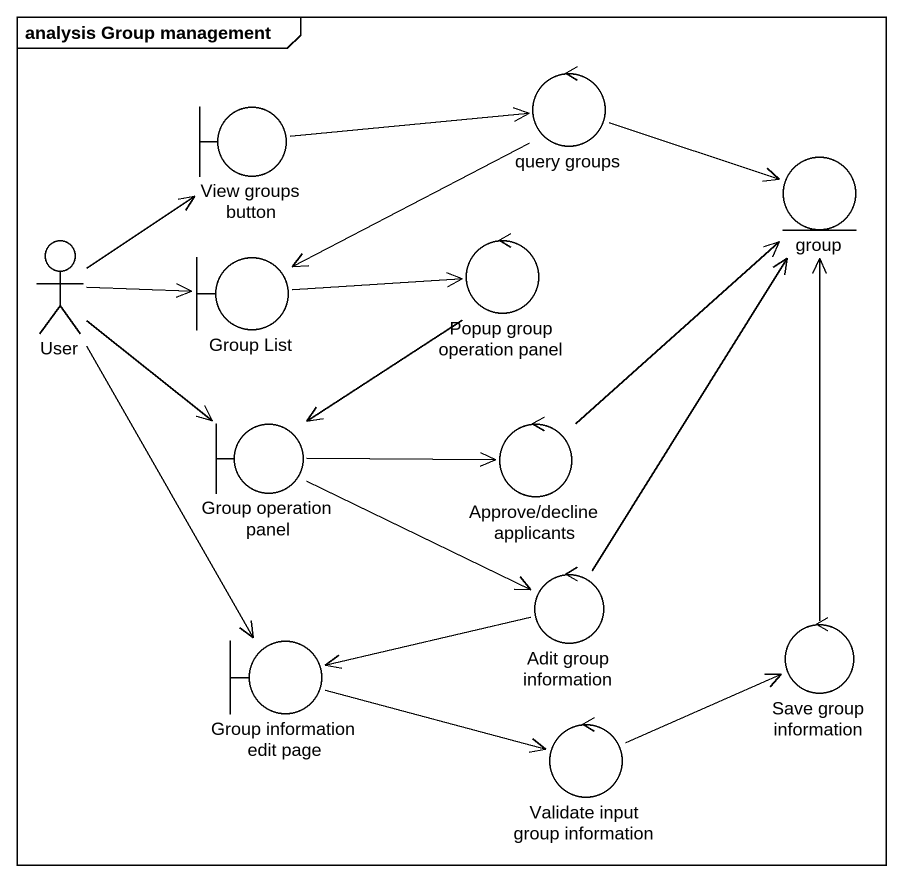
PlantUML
@startuml
mainframe analysis Group management
boundary "View groups button" as View_groups_button
control "query groups" as query_groups
entity "group" as group_
actor User
boundary "Group List" as Group_List
control "Popup group operation panel" as Popup_group_operation_panel
boundary "Group operation panel" as Group_operation_panel
control "Approve/decline applicants" as Approve_decline_applicants
control "Adit group information" as Adit_group_information
boundary "Group information edit page" as Group_information_edit_page
control "Save group information" as Save_group_information
control "Validate input group information" as Validate_input_group
View_groups_button -right-> query_groups
query_groups -right-> group_
query_groups -left-> Group_List
User -up-> View_groups_button
User -right-> Group_List
User --> Group_operation_panel
User --> Group_information_edit_page
Group_List -right-> Popup_group_operation_panel
Popup_group_operation_panel --> Group_operation_panel
Group_operation_panel -right-> Approve_decline_applicants
Group_operation_panel -right-> Adit_group_information
Approve_decline_applicants -up-> group_
Adit_group_information -up-> group_
Adit_group_information -left-> Group_information_edit_page
Group_information_edit_page -right-> Validate_input_group
Save_group_information -up-> group_
Validate_input_group -right-> Save_group_information
@enduml
